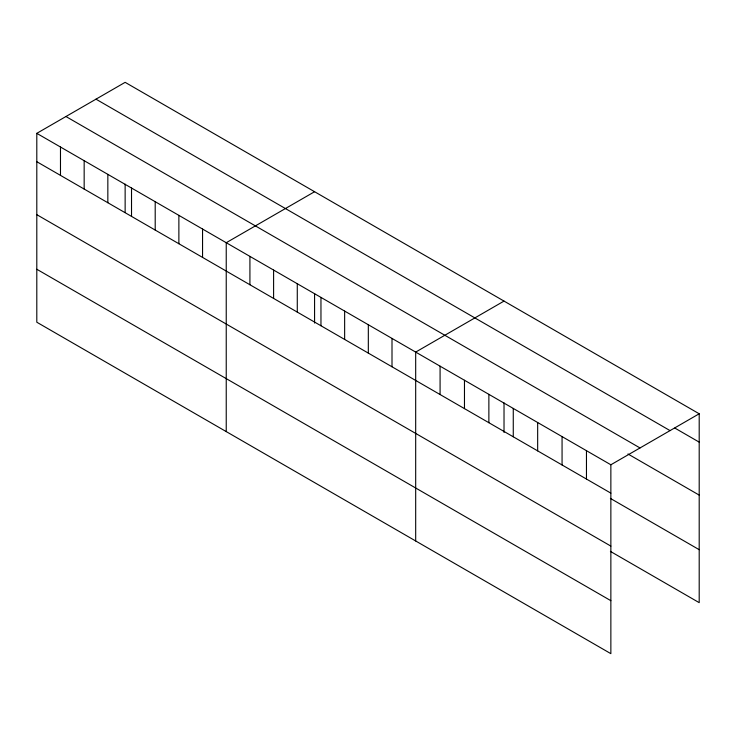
<?xml version="1.0" encoding="UTF-8"?>
<svg xmlns="http://www.w3.org/2000/svg" width="736" height="736" viewBox="0 0 736 736"><rect width="100%" height="100%" fill="white"/><g stroke="black" fill="none" stroke-linecap="round" stroke-linejoin="round"><path stroke-width="1.1" d="M36.8 133.345L610.862 464.775L610.862 653.66L36.8 322.221L36.8 133.345L125.138 82.34L699.2 413.779L699.2 602.655L610.392 551.384M314.576 191.719L226.237 242.714L226.237 431.6M504.022 301.088L415.684 352.093L415.684 540.969M610.862 464.775L699.2 413.779M674.802 428.048L699.2 442.134M95.984 99.176L670.045 430.606M65.955 116.518L640.016 447.948M627.955 453.974L699.2 495.107M36.8 161.708L610.862 493.138M610.392 498.41L699.2 549.682M36.8 214.673L610.862 546.103M36.8 269.256L610.862 600.686M586.463 450.69L586.463 479.053M562.065 436.604L562.065 464.968M537.666 422.519L537.666 450.883M513.268 408.434L513.268 436.788M504.022 402.886L504.022 432.446M488.87 394.349L488.87 422.703M464.471 380.264L464.471 408.618M440.082 366.178L440.082 394.533M392.003 338.422L392.003 366.776M368.322 324.751L368.322 353.105M344.641 311.08L344.641 339.434M320.96 297.408L320.96 325.763M314.576 293.517L314.576 323.076M297.28 283.737L297.28 312.092M273.599 270.066L273.599 298.42M249.918 256.395L249.918 284.749M202.556 229.043L202.556 257.407M178.876 215.372L178.876 243.736M155.204 201.701L155.204 230.064M131.523 188.03L131.523 216.393M125.138 184.138L125.138 212.566M107.842 174.358L107.842 202.722M84.162 160.687L84.162 189.051M60.481 147.016L60.481 175.38"/></g></svg>
